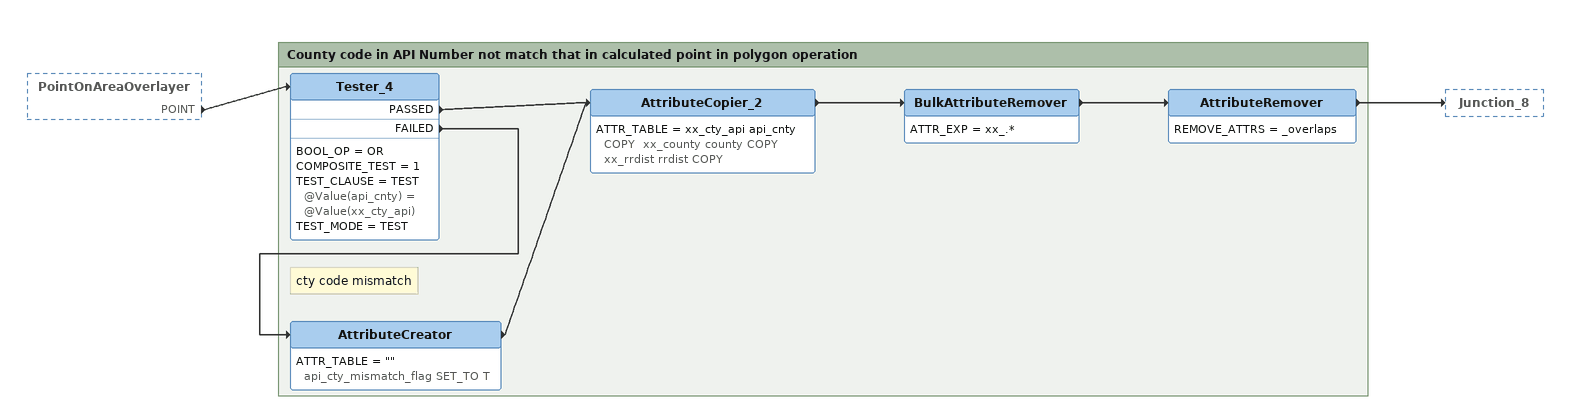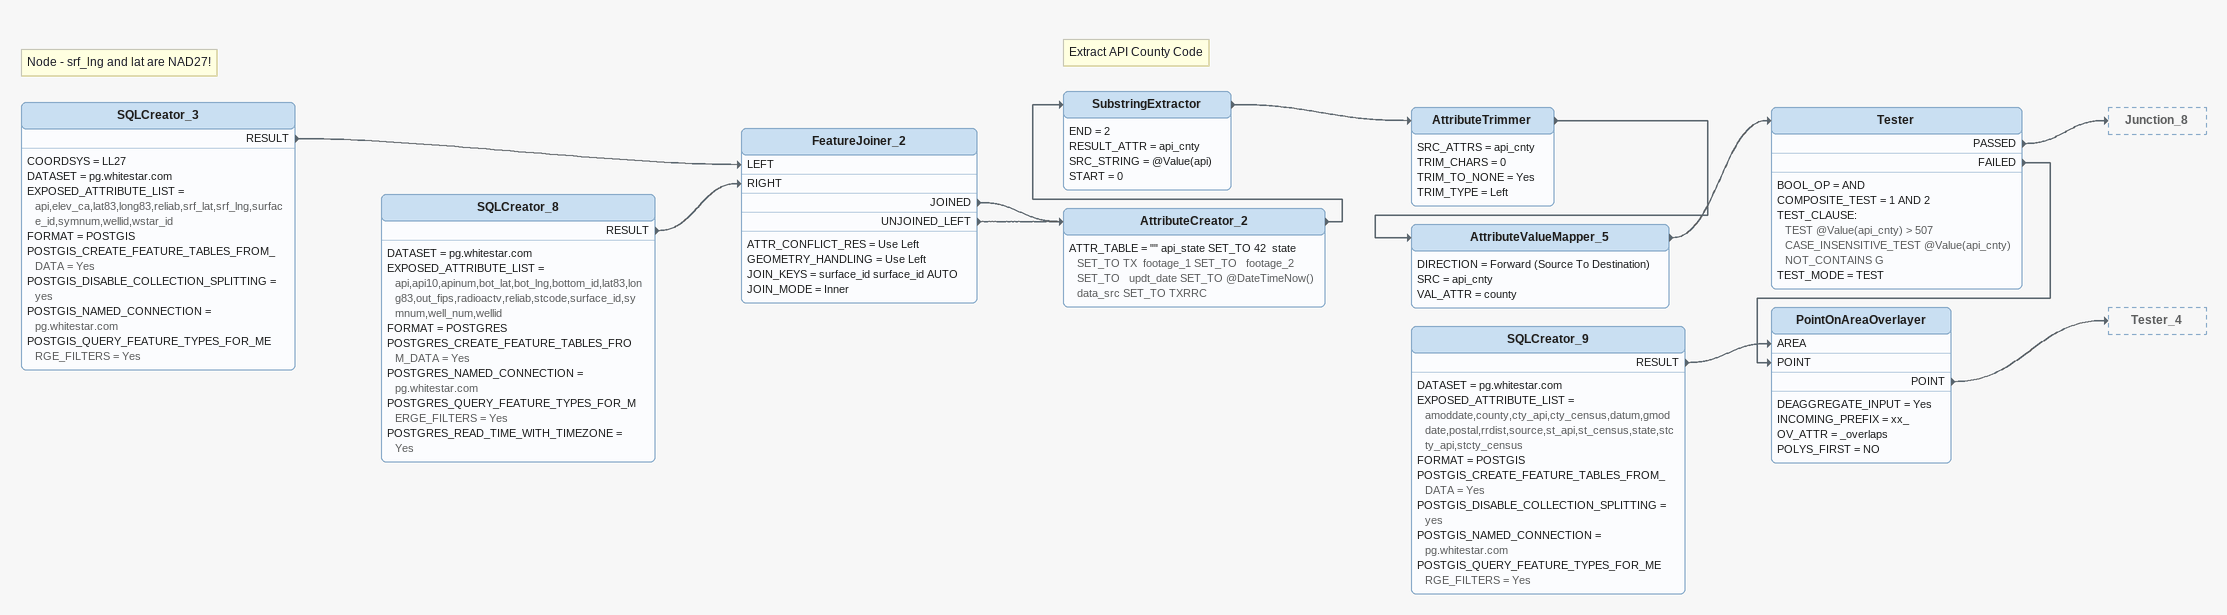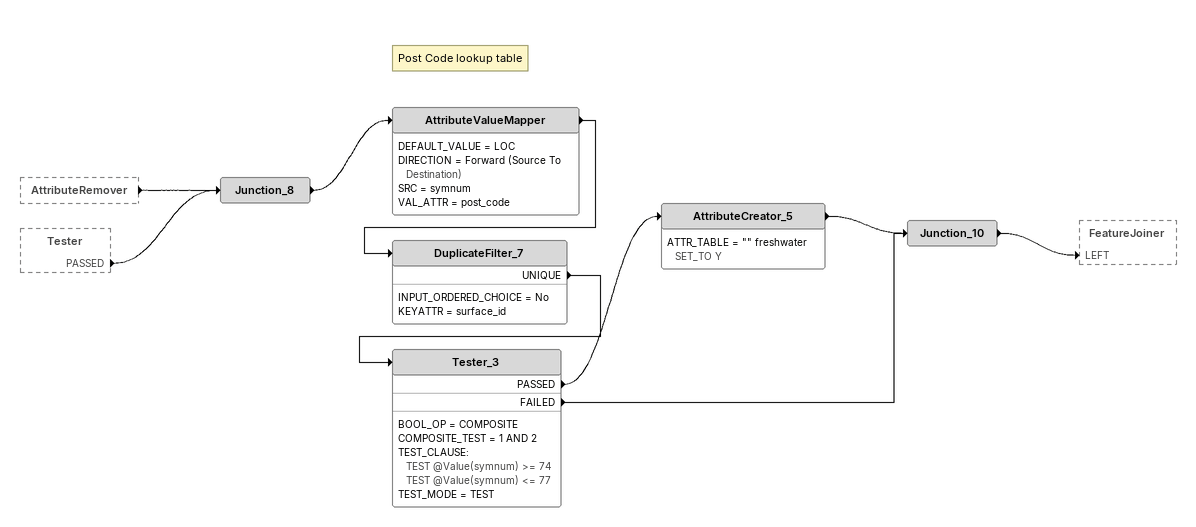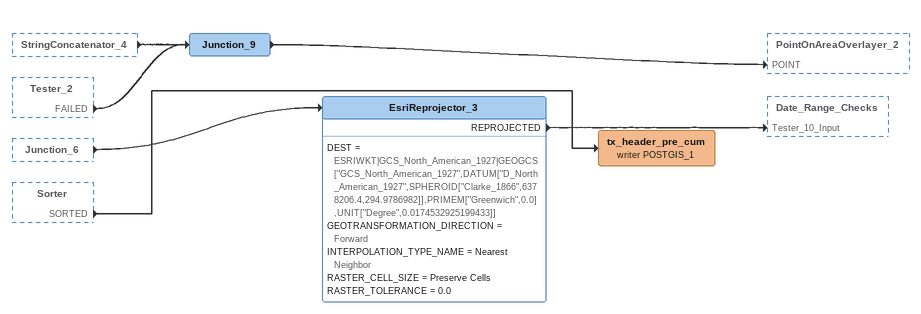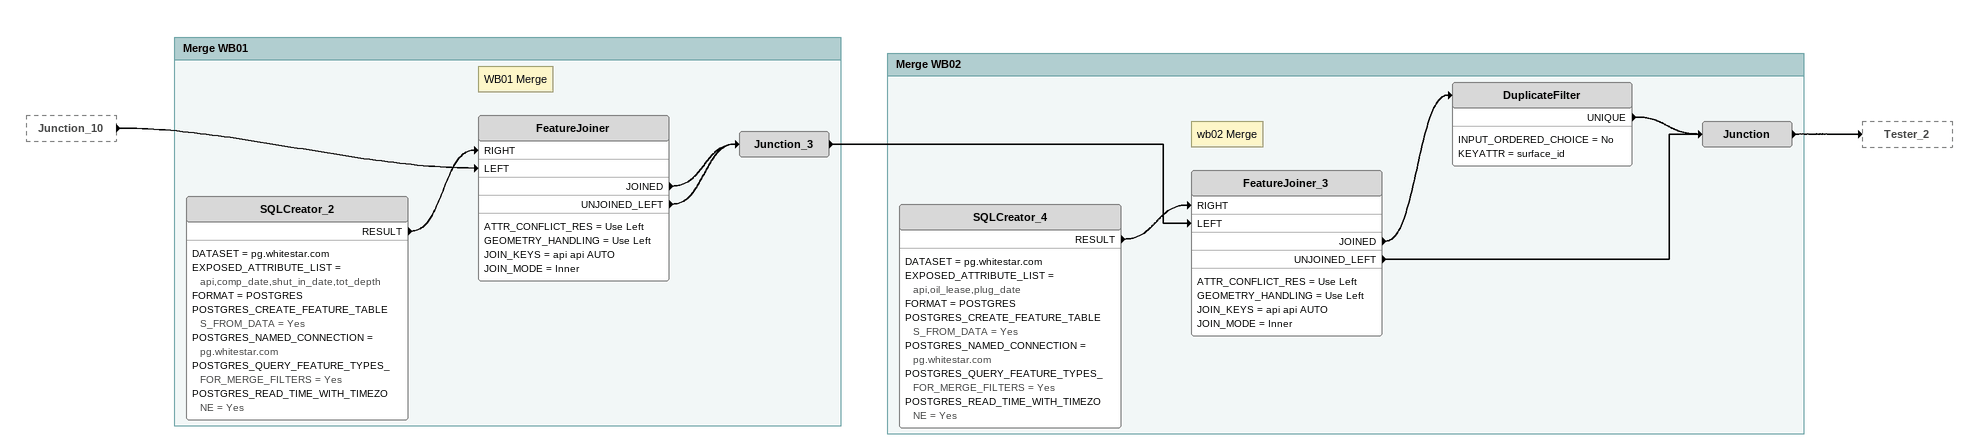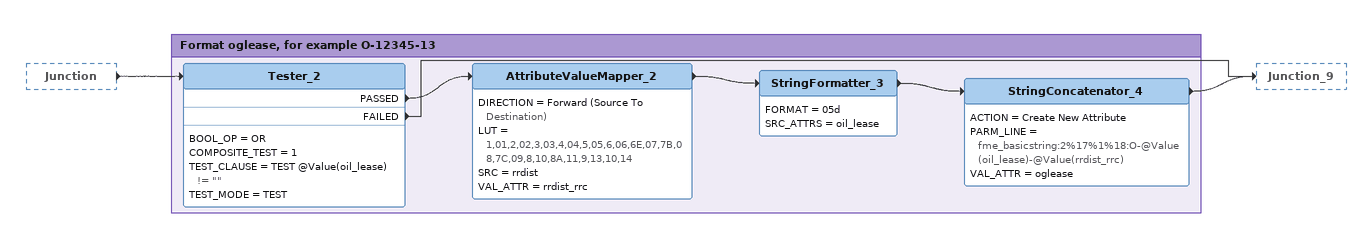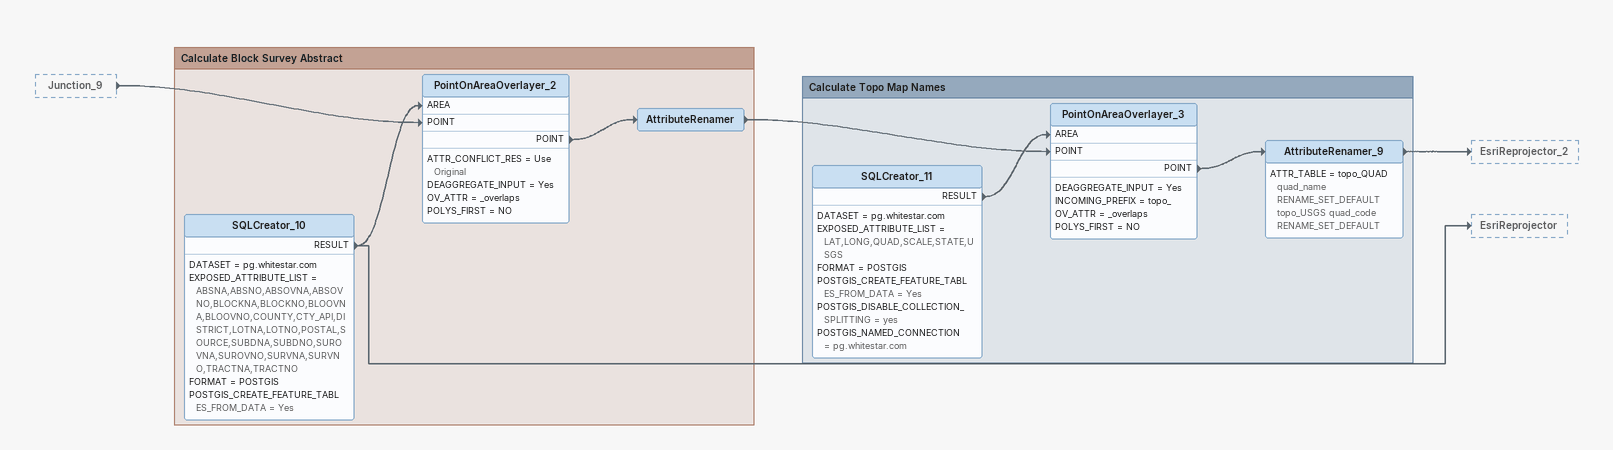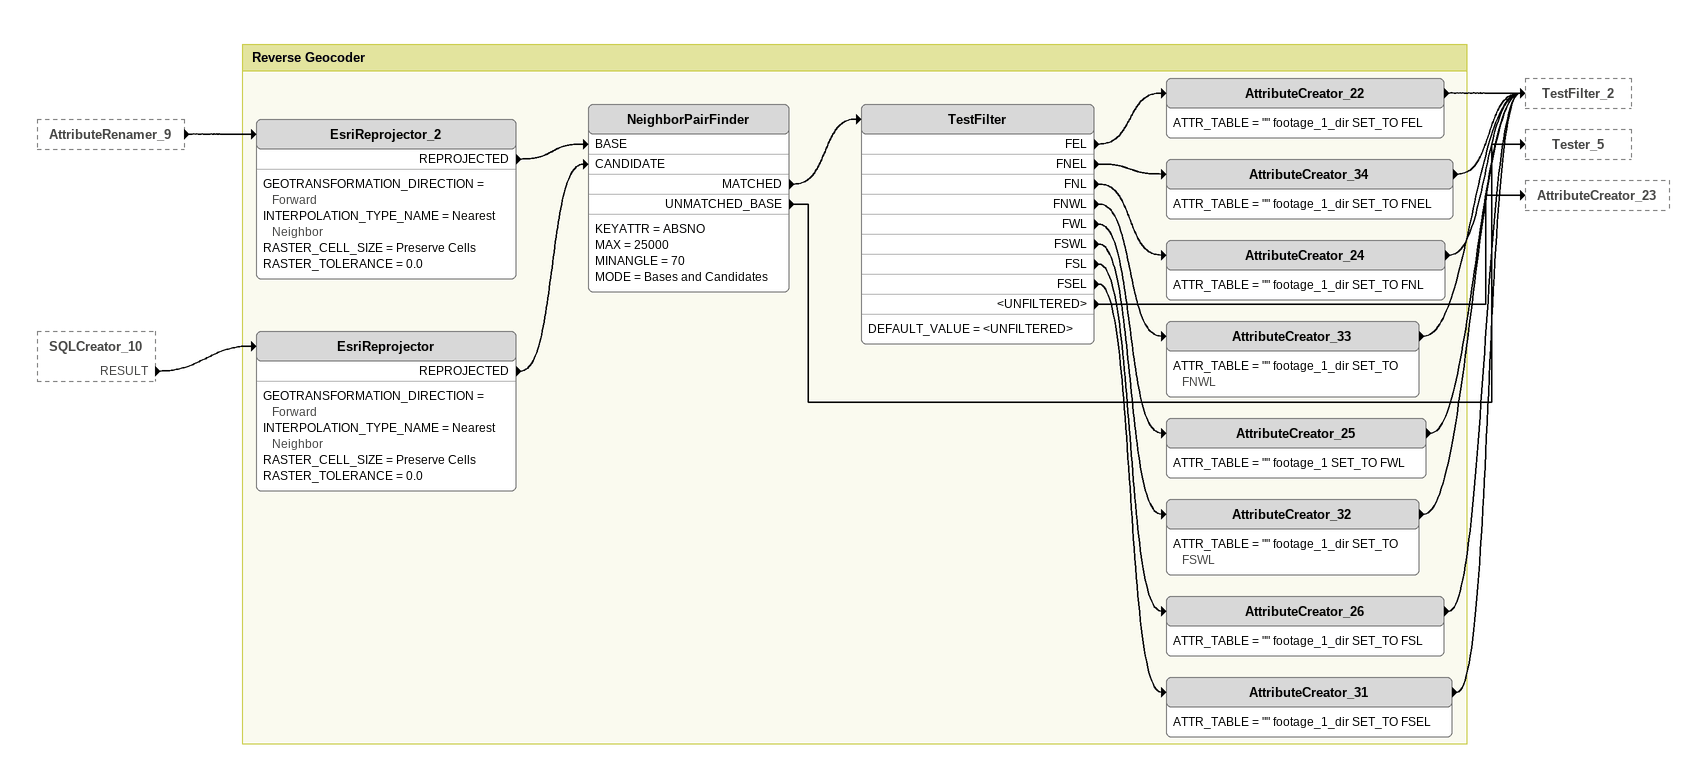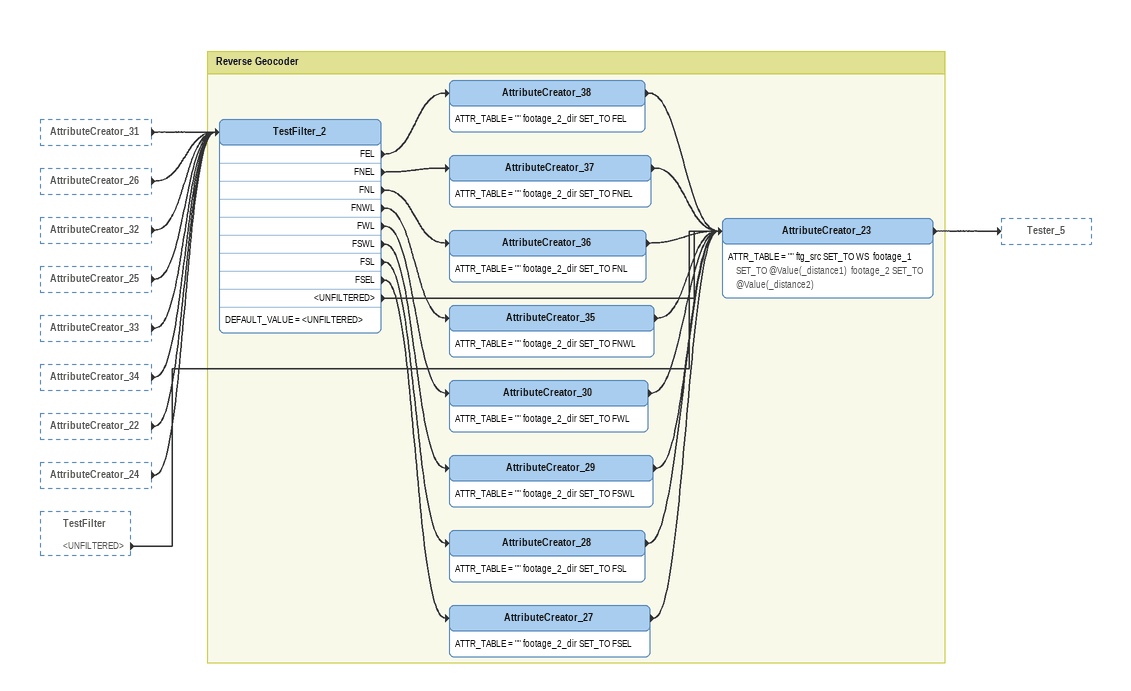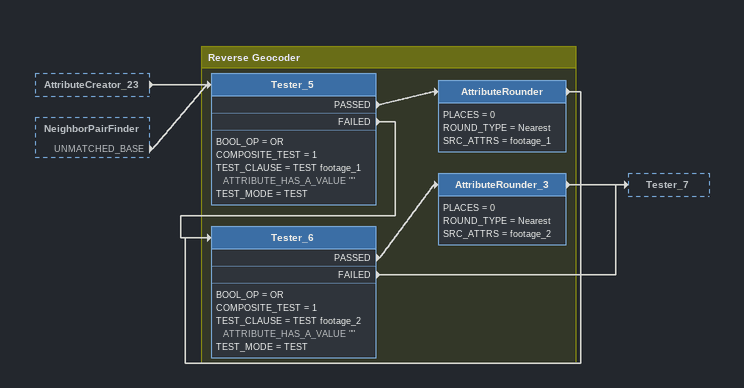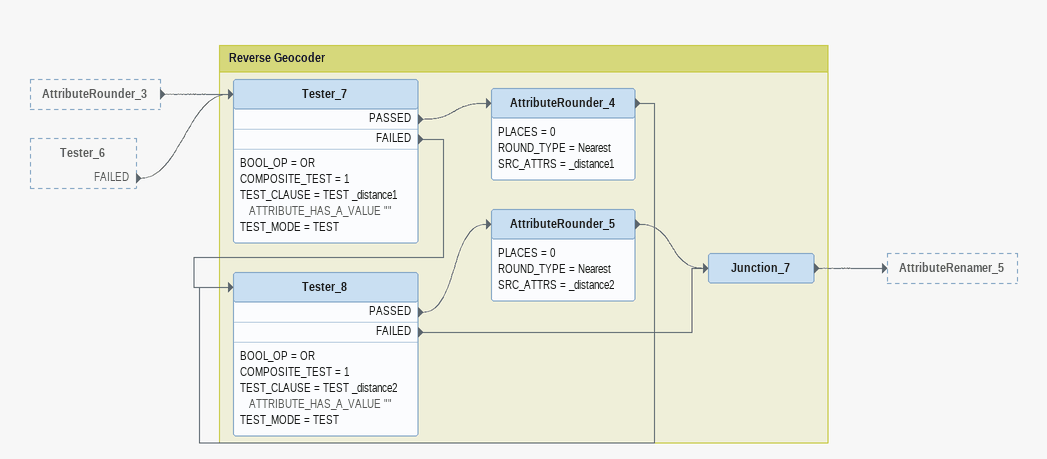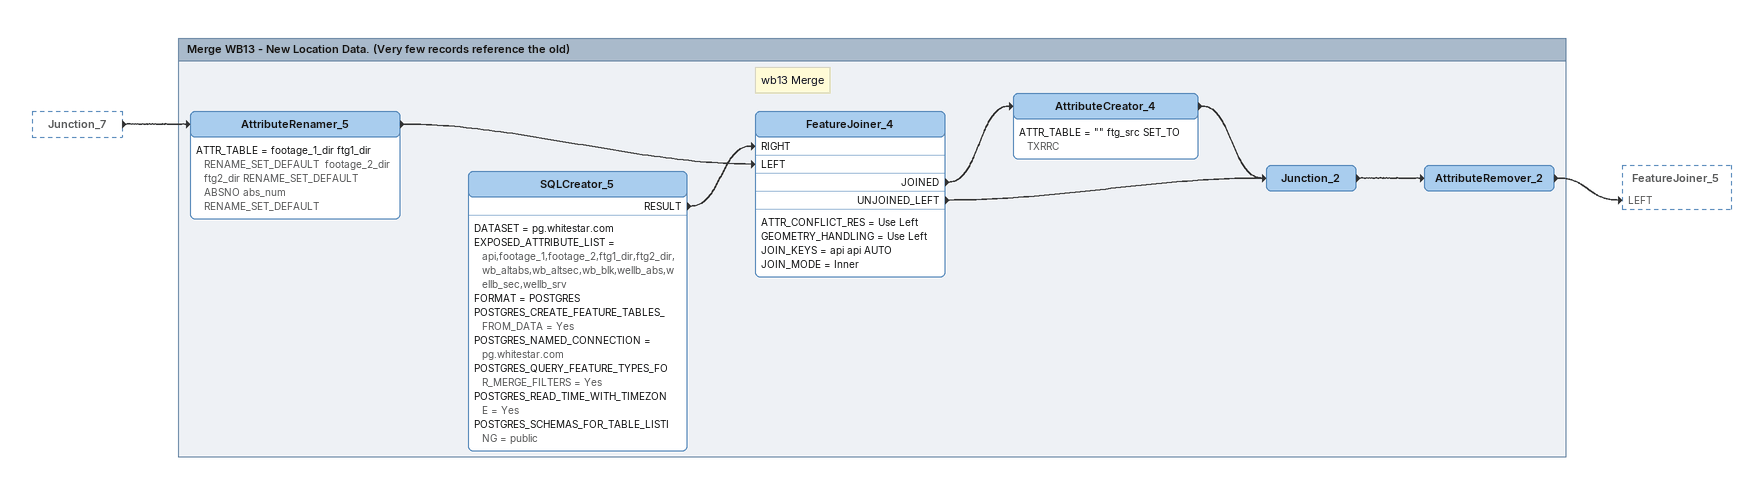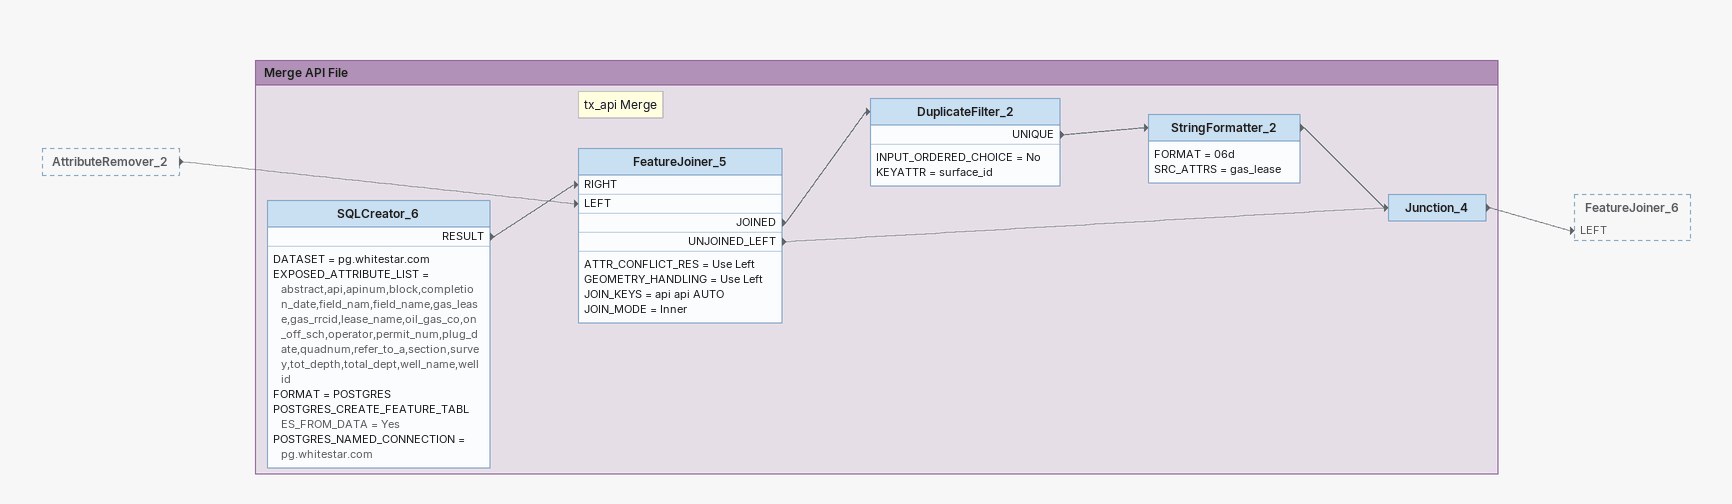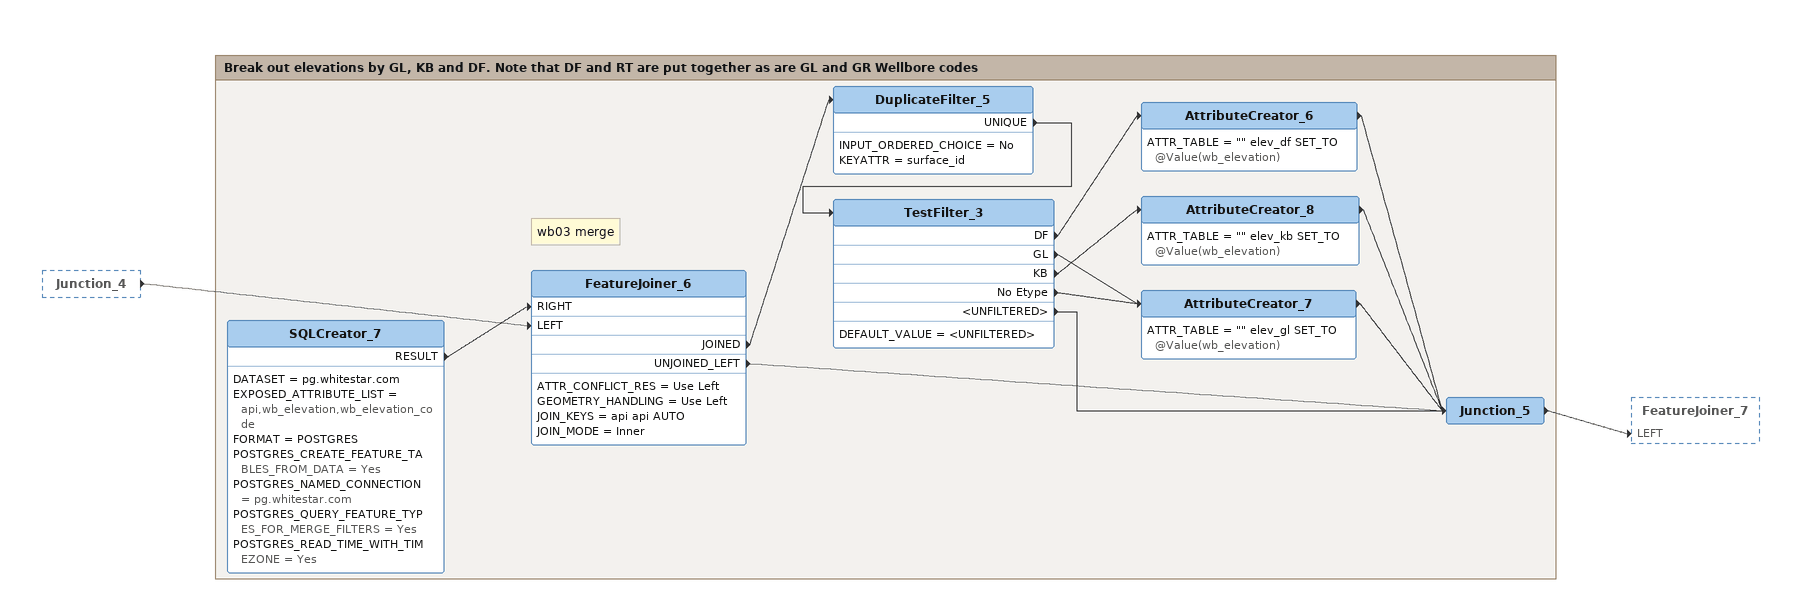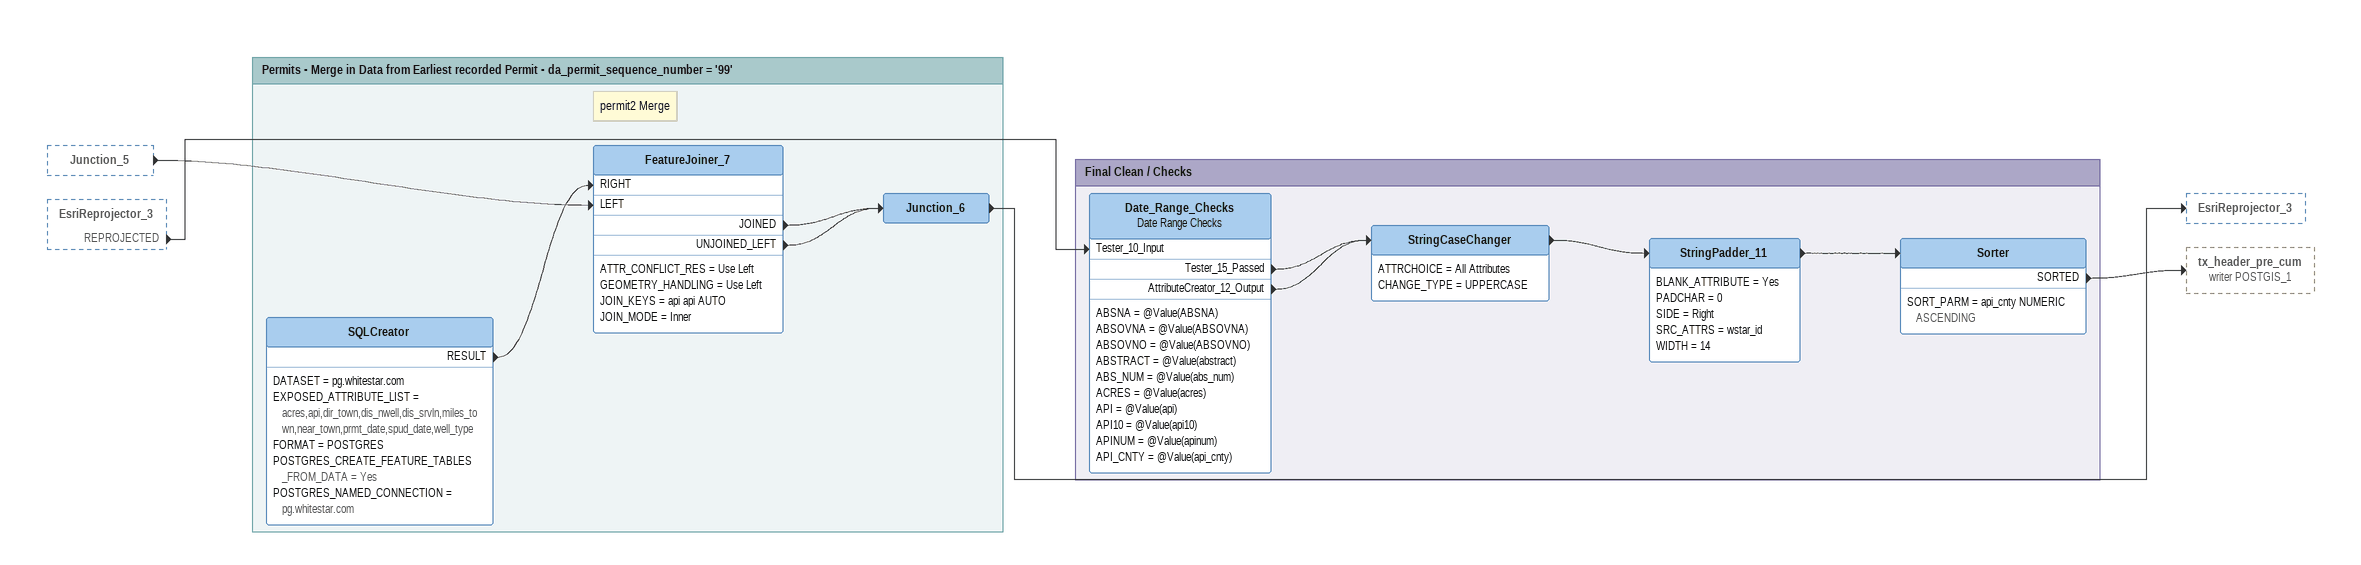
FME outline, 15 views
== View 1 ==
PointOnAreaOverlayer [outside]
    POINT -> Tester_4

Bookmark: County code in API Number not match that in calculated point in polygon operation
Tester_4
    BOOL_OP = OR
    COMPOSITE_TEST = 1
    TEST_CLAUSE = TEST @Value(api_cnty) = @Value(xx_cty_api)
    TEST_MODE = TEST
    PASSED -> AttributeCopier_2
    FAILED -> AttributeCreator
Note: cty code mismatch
AttributeCreator
    ATTR_TABLE = "" api_cty_mismatch_flag SET_TO T
    -> AttributeCopier_2
AttributeCopier_2
    ATTR_TABLE = xx_cty_api api_cnty COPY  xx_county county COPY  xx_rrdist rrdist COPY
    -> BulkAttributeRemover
BulkAttributeRemover
    ATTR_EXP = xx_.*
    -> AttributeRemover
AttributeRemover
    REMOVE_ATTRS = _overlaps
    -> Junction_8

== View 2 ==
Note: Node - srf_lng and lat are NAD27!
SQLCreator_3
    COORDSYS = LL27
    DATASET = pg.whitestar.com
    EXPOSED_ATTRIBUTE_LIST = api,elev_ca,lat83,long83,reliab,srf_lat,srf_lng,surface_id,symnum,wellid,wstar_id
    FORMAT = POSTGIS
    POSTGIS_CREATE_FEATURE_TABLES_FROM_DATA = Yes
    POSTGIS_DISABLE_COLLECTION_SPLITTING = yes
    POSTGIS_NAMED_CONNECTION = pg.whitestar.com
    POSTGIS_QUERY_FEATURE_TYPES_FOR_MERGE_FILTERS = Yes
    RESULT -> FeatureJoiner_2 [LEFT]
SQLCreator_8
    DATASET = pg.whitestar.com
    EXPOSED_ATTRIBUTE_LIST = api,api10,apinum,bot_lat,bot_lng,bottom_id,lat83,long83,out_fips,radioactv,reliab,stcode,surface_id,symnum,well_num,wellid
    FORMAT = POSTGRES
    POSTGRES_CREATE_FEATURE_TABLES_FROM_DATA = Yes
    POSTGRES_NAMED_CONNECTION = pg.whitestar.com
    POSTGRES_QUERY_FEATURE_TYPES_FOR_MERGE_FILTERS = Yes
    POSTGRES_READ_TIME_WITH_TIMEZONE = Yes
    RESULT -> FeatureJoiner_2 [RIGHT]
FeatureJoiner_2
    ATTR_CONFLICT_RES = Use Left
    GEOMETRY_HANDLING = Use Left
    JOIN_KEYS = surface_id surface_id AUTO
    JOIN_MODE = Inner
    JOINED -> AttributeCreator_2
    UNJOINED_LEFT -> AttributeCreator_2
AttributeCreator_2
    ATTR_TABLE = "" api_state SET_TO 42  state SET_TO TX  footage_1 SET_TO   footage_2 SET_TO   updt_date SET_TO @DateTimeNow()  data_src SET_TO TXRRC
    -> SubstringExtractor
Note: Extract API County Code
SubstringExtractor
    END = 2
    RESULT_ATTR = api_cnty
    SRC_STRING = @Value(api)
    START = 0
    -> AttributeTrimmer
AttributeTrimmer
    SRC_ATTRS = api_cnty
    TRIM_CHARS = 0
    TRIM_TO_NONE = Yes
    TRIM_TYPE = Left
    -> AttributeValueMapper_5
AttributeValueMapper_5
    DIRECTION = Forward (Source To Destination)
    SRC = api_cnty
    VAL_ATTR = county
    -> Tester
Tester
    BOOL_OP = AND
    COMPOSITE_TEST = 1 AND 2
    TEST_CLAUSE:
      TEST @Value(api_cnty) > 507
      CASE_INSENSITIVE_TEST @Value(api_cnty) NOT_CONTAINS G
    TEST_MODE = TEST
    PASSED -> Junction_8
    FAILED -> PointOnAreaOverlayer [POINT]
SQLCreator_9
    DATASET = pg.whitestar.com
    EXPOSED_ATTRIBUTE_LIST = amoddate,county,cty_api,cty_census,datum,gmoddate,postal,rrdist,source,st_api,st_census,state,stcty_api,stcty_census
    FORMAT = POSTGIS
    POSTGIS_CREATE_FEATURE_TABLES_FROM_DATA = Yes
    POSTGIS_DISABLE_COLLECTION_SPLITTING = yes
    POSTGIS_NAMED_CONNECTION = pg.whitestar.com
    POSTGIS_QUERY_FEATURE_TYPES_FOR_MERGE_FILTERS = Yes
    RESULT -> PointOnAreaOverlayer [AREA]
PointOnAreaOverlayer
    DEAGGREGATE_INPUT = Yes
    INCOMING_PREFIX = xx_
    OV_ATTR = _overlaps
    POLYS_FIRST = NO
    POINT -> Tester_4

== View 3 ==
AttributeRemover [outside]
    -> Junction_8
Tester [outside]
    PASSED -> Junction_8
Junction_8
    -> AttributeValueMapper
Note: Post Code lookup table
AttributeValueMapper
    DEFAULT_VALUE = LOC
    DIRECTION = Forward (Source To Destination)
    SRC = symnum
    VAL_ATTR = post_code
    -> DuplicateFilter_7
DuplicateFilter_7
    INPUT_ORDERED_CHOICE = No
    KEYATTR = surface_id
    UNIQUE -> Tester_3
Tester_3
    BOOL_OP = COMPOSITE
    COMPOSITE_TEST = 1 AND 2
    TEST_CLAUSE:
      TEST @Value(symnum) >= 74
      TEST @Value(symnum) <= 77
    TEST_MODE = TEST
    PASSED -> AttributeCreator_5
    FAILED -> Junction_10
AttributeCreator_5
    ATTR_TABLE = "" freshwater SET_TO Y
    -> Junction_10
Junction_10
    -> FeatureJoiner [LEFT]

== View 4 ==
StringConcatenator_4 [outside]
    -> Junction_9
Tester_2 [outside]
    FAILED -> Junction_9
Junction_6 [outside]
    -> EsriReprojector_3
Sorter [outside]
    SORTED -> tx_header_pre_cum (writer POSTGIS_1)
Junction_9
    -> PointOnAreaOverlayer_2 [POINT]
EsriReprojector_3
    DEST = ESRIWKT|GCS_North_American_1927|GEOGCS["GCS_North_American_1927",DATUM["D_North_American_1927",SPHEROID["Clarke_1866",6378206.4,294.9786982]],PRIMEM["Greenwich",0.0],UNIT["Degree",0.0174532925199433]]
    GEOTRANSFORMATION_DIRECTION = Forward
    INTERPOLATION_TYPE_NAME = Nearest Neighbor
    RASTER_CELL_SIZE = Preserve Cells
    RASTER_TOLERANCE = 0.0
    REPROJECTED -> Date_Range_Checks [Tester_10_Input]
tx_header_pre_cum (writer POSTGIS_1)

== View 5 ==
Junction_10 [outside]
    -> FeatureJoiner [LEFT]

Bookmark: Merge WB01
SQLCreator_2
    DATASET = pg.whitestar.com
    EXPOSED_ATTRIBUTE_LIST = api,comp_date,shut_in_date,tot_depth
    FORMAT = POSTGRES
    POSTGRES_CREATE_FEATURE_TABLES_FROM_DATA = Yes
    POSTGRES_NAMED_CONNECTION = pg.whitestar.com
    POSTGRES_QUERY_FEATURE_TYPES_FOR_MERGE_FILTERS = Yes
    POSTGRES_READ_TIME_WITH_TIMEZONE = Yes
    RESULT -> FeatureJoiner [RIGHT]
Note: WB01 Merge
FeatureJoiner
    ATTR_CONFLICT_RES = Use Left
    GEOMETRY_HANDLING = Use Left
    JOIN_KEYS = api api AUTO
    JOIN_MODE = Inner
    JOINED -> Junction_3
    UNJOINED_LEFT -> Junction_3
Junction_3
    -> FeatureJoiner_3 [LEFT]

Bookmark: Merge WB02
SQLCreator_4
    DATASET = pg.whitestar.com
    EXPOSED_ATTRIBUTE_LIST = api,oil_lease,plug_date
    FORMAT = POSTGRES
    POSTGRES_CREATE_FEATURE_TABLES_FROM_DATA = Yes
    POSTGRES_NAMED_CONNECTION = pg.whitestar.com
    POSTGRES_QUERY_FEATURE_TYPES_FOR_MERGE_FILTERS = Yes
    POSTGRES_READ_TIME_WITH_TIMEZONE = Yes
    RESULT -> FeatureJoiner_3 [RIGHT]
Note: wb02 Merge
FeatureJoiner_3
    ATTR_CONFLICT_RES = Use Left
    GEOMETRY_HANDLING = Use Left
    JOIN_KEYS = api api AUTO
    JOIN_MODE = Inner
    JOINED -> DuplicateFilter
    UNJOINED_LEFT -> Junction
DuplicateFilter
    INPUT_ORDERED_CHOICE = No
    KEYATTR = surface_id
    UNIQUE -> Junction
Junction
    -> Tester_2

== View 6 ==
Junction [outside]
    -> Tester_2

Bookmark: Format oglease, for example O-12345-13
Tester_2
    BOOL_OP = OR
    COMPOSITE_TEST = 1
    TEST_CLAUSE = TEST @Value(oil_lease) != ""
    TEST_MODE = TEST
    PASSED -> AttributeValueMapper_2
    FAILED -> Junction_9
AttributeValueMapper_2
    DIRECTION = Forward (Source To Destination)
    LUT = 1,01,2,02,3,03,4,04,5,05,6,06,6E,07,7B,08,7C,09,8,10,8A,11,9,13,10,14
    SRC = rrdist
    VAL_ATTR = rrdist_rrc
    -> StringFormatter_3
StringFormatter_3
    FORMAT = 05d
    SRC_ATTRS = oil_lease
    -> StringConcatenator_4
StringConcatenator_4
    ACTION = Create New Attribute
    PARM_LINE = fme_basicstring:2%17%1%18:O-@Value(oil_lease)-@Value(rrdist_rrc)
    VAL_ATTR = oglease
    -> Junction_9

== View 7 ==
Junction_9 [outside]
    -> PointOnAreaOverlayer_2 [POINT]

Bookmark: Calculate Block Survey Abstract
SQLCreator_10
    DATASET = pg.whitestar.com
    EXPOSED_ATTRIBUTE_LIST = ABSNA,ABSNO,ABSOVNA,ABSOVNO,BLOCKNA,BLOCKNO,BLOOVNA,BLOOVNO,COUNTY,CTY_API,DISTRICT,LOTNA,LOTNO,POSTAL,SOURCE,SUBDNA,SUBDNO,SUROVNA,SUROVNO,SURVNA,SURVNO,TRACTNA,TRACTNO
    FORMAT = POSTGIS
    POSTGIS_CREATE_FEATURE_TABLES_FROM_DATA = Yes
    RESULT -> PointOnAreaOverlayer_2 [AREA]
    RESULT -> EsriReprojector
PointOnAreaOverlayer_2
    ATTR_CONFLICT_RES = Use Original
    DEAGGREGATE_INPUT = Yes
    OV_ATTR = _overlaps
    POLYS_FIRST = NO
    POINT -> AttributeRenamer
AttributeRenamer
    -> PointOnAreaOverlayer_3 [POINT]

Bookmark: Calculate Topo Map Names
SQLCreator_11
    DATASET = pg.whitestar.com
    EXPOSED_ATTRIBUTE_LIST = LAT,LONG,QUAD,SCALE,STATE,USGS
    FORMAT = POSTGIS
    POSTGIS_CREATE_FEATURE_TABLES_FROM_DATA = Yes
    POSTGIS_DISABLE_COLLECTION_SPLITTING = yes
    POSTGIS_NAMED_CONNECTION = pg.whitestar.com
    RESULT -> PointOnAreaOverlayer_3 [AREA]
PointOnAreaOverlayer_3
    DEAGGREGATE_INPUT = Yes
    INCOMING_PREFIX = topo_
    OV_ATTR = _overlaps
    POLYS_FIRST = NO
    POINT -> AttributeRenamer_9
AttributeRenamer_9
    ATTR_TABLE = topo_QUAD quad_name RENAME_SET_DEFAULT  topo_USGS quad_code RENAME_SET_DEFAULT
    -> EsriReprojector_2

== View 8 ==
AttributeRenamer_9 [outside]
    -> EsriReprojector_2
SQLCreator_10 [outside]
    RESULT -> EsriReprojector

Bookmark: Reverse Geocoder
EsriReprojector
    GEOTRANSFORMATION_DIRECTION = Forward
    INTERPOLATION_TYPE_NAME = Nearest Neighbor
    RASTER_CELL_SIZE = Preserve Cells
    RASTER_TOLERANCE = 0.0
    REPROJECTED -> NeighborPairFinder [CANDIDATE]
EsriReprojector_2
    GEOTRANSFORMATION_DIRECTION = Forward
    INTERPOLATION_TYPE_NAME = Nearest Neighbor
    RASTER_CELL_SIZE = Preserve Cells
    RASTER_TOLERANCE = 0.0
    REPROJECTED -> NeighborPairFinder [BASE]
NeighborPairFinder
    KEYATTR = ABSNO
    MAX = 25000
    MINANGLE = 70
    MODE = Bases and Candidates
    MATCHED -> TestFilter
    UNMATCHED_BASE -> Tester_5
TestFilter
    DEFAULT_VALUE = <UNFILTERED>
    FEL -> AttributeCreator_22
    FNEL -> AttributeCreator_34
    FNL -> AttributeCreator_24
    FNWL -> AttributeCreator_33
    FWL -> AttributeCreator_25
    FSWL -> AttributeCreator_32
    FSL -> AttributeCreator_26
    FSEL -> AttributeCreator_31
    <UNFILTERED> -> AttributeCreator_23
AttributeCreator_22
    ATTR_TABLE = "" footage_1_dir SET_TO FEL
    -> TestFilter_2
AttributeCreator_34
    ATTR_TABLE = "" footage_1_dir SET_TO FNEL
    -> TestFilter_2
AttributeCreator_24
    ATTR_TABLE = "" footage_1_dir SET_TO FNL
    -> TestFilter_2
AttributeCreator_33
    ATTR_TABLE = "" footage_1_dir SET_TO FNWL
    -> TestFilter_2
AttributeCreator_25
    ATTR_TABLE = "" footage_1 SET_TO FWL
    -> TestFilter_2
AttributeCreator_32
    ATTR_TABLE = "" footage_1_dir SET_TO FSWL
    -> TestFilter_2
AttributeCreator_26
    ATTR_TABLE = "" footage_1_dir SET_TO FSL
    -> TestFilter_2
AttributeCreator_31
    ATTR_TABLE = "" footage_1_dir SET_TO FSEL
    -> TestFilter_2

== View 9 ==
AttributeCreator_31 [outside]
    -> TestFilter_2
AttributeCreator_26 [outside]
    -> TestFilter_2
AttributeCreator_32 [outside]
    -> TestFilter_2
AttributeCreator_25 [outside]
    -> TestFilter_2
AttributeCreator_33 [outside]
    -> TestFilter_2
AttributeCreator_34 [outside]
    -> TestFilter_2
AttributeCreator_22 [outside]
    -> TestFilter_2
AttributeCreator_24 [outside]
    -> TestFilter_2
TestFilter [outside]
    <UNFILTERED> -> AttributeCreator_23

Bookmark: Reverse Geocoder
TestFilter_2
    DEFAULT_VALUE = <UNFILTERED>
    FEL -> AttributeCreator_38
    FNEL -> AttributeCreator_37
    FNL -> AttributeCreator_36
    FNWL -> AttributeCreator_35
    FWL -> AttributeCreator_30
    FSWL -> AttributeCreator_29
    FSL -> AttributeCreator_28
    FSEL -> AttributeCreator_27
    <UNFILTERED> -> AttributeCreator_23
AttributeCreator_38
    ATTR_TABLE = "" footage_2_dir SET_TO FEL
    -> AttributeCreator_23
AttributeCreator_37
    ATTR_TABLE = "" footage_2_dir SET_TO FNEL
    -> AttributeCreator_23
AttributeCreator_36
    ATTR_TABLE = "" footage_2_dir SET_TO FNL
    -> AttributeCreator_23
AttributeCreator_35
    ATTR_TABLE = "" footage_2_dir SET_TO FNWL
    -> AttributeCreator_23
AttributeCreator_30
    ATTR_TABLE = "" footage_2_dir SET_TO FWL
    -> AttributeCreator_23
AttributeCreator_29
    ATTR_TABLE = "" footage_2_dir SET_TO FSWL
    -> AttributeCreator_23
AttributeCreator_28
    ATTR_TABLE = "" footage_2_dir SET_TO FSL
    -> AttributeCreator_23
AttributeCreator_27
    ATTR_TABLE = "" footage_2_dir SET_TO FSEL
    -> AttributeCreator_23
AttributeCreator_23
    ATTR_TABLE = "" ftg_src SET_TO WS  footage_1 SET_TO @Value(_distance1)  footage_2 SET_TO @Value(_distance2)
    -> Tester_5

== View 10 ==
AttributeCreator_23 [outside]
    -> Tester_5
NeighborPairFinder [outside]
    UNMATCHED_BASE -> Tester_5

Bookmark: Reverse Geocoder
Tester_5
    BOOL_OP = OR
    COMPOSITE_TEST = 1
    TEST_CLAUSE = TEST footage_1 ATTRIBUTE_HAS_A_VALUE ""
    TEST_MODE = TEST
    PASSED -> AttributeRounder
    FAILED -> Tester_6
AttributeRounder
    PLACES = 0
    ROUND_TYPE = Nearest
    SRC_ATTRS = footage_1
    -> Tester_6
Tester_6
    BOOL_OP = OR
    COMPOSITE_TEST = 1
    TEST_CLAUSE = TEST footage_2 ATTRIBUTE_HAS_A_VALUE ""
    TEST_MODE = TEST
    PASSED -> AttributeRounder_3
    FAILED -> Tester_7
AttributeRounder_3
    PLACES = 0
    ROUND_TYPE = Nearest
    SRC_ATTRS = footage_2
    -> Tester_7

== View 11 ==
AttributeRounder_3 [outside]
    -> Tester_7
Tester_6 [outside]
    FAILED -> Tester_7

Bookmark: Reverse Geocoder
Tester_7
    BOOL_OP = OR
    COMPOSITE_TEST = 1
    TEST_CLAUSE = TEST _distance1 ATTRIBUTE_HAS_A_VALUE ""
    TEST_MODE = TEST
    PASSED -> AttributeRounder_4
    FAILED -> Tester_8
AttributeRounder_4
    PLACES = 0
    ROUND_TYPE = Nearest
    SRC_ATTRS = _distance1
    -> Tester_8
Tester_8
    BOOL_OP = OR
    COMPOSITE_TEST = 1
    TEST_CLAUSE = TEST _distance2 ATTRIBUTE_HAS_A_VALUE ""
    TEST_MODE = TEST
    PASSED -> AttributeRounder_5
    FAILED -> Junction_7
AttributeRounder_5
    PLACES = 0
    ROUND_TYPE = Nearest
    SRC_ATTRS = _distance2
    -> Junction_7
Junction_7
    -> AttributeRenamer_5

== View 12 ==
Junction_7 [outside]
    -> AttributeRenamer_5

Bookmark: Merge WB13 - New Location Data. (Very few records reference the old)
AttributeRenamer_5
    ATTR_TABLE = footage_1_dir ftg1_dir RENAME_SET_DEFAULT  footage_2_dir ftg2_dir RENAME_SET_DEFAULT  ABSNO abs_num RENAME_SET_DEFAULT
    -> FeatureJoiner_4 [LEFT]
SQLCreator_5
    DATASET = pg.whitestar.com
    EXPOSED_ATTRIBUTE_LIST = api,footage_1,footage_2,ftg1_dir,ftg2_dir,wb_altabs,wb_altsec,wb_blk,wellb_abs,wellb_sec,wellb_srv
    FORMAT = POSTGRES
    POSTGRES_CREATE_FEATURE_TABLES_FROM_DATA = Yes
    POSTGRES_NAMED_CONNECTION = pg.whitestar.com
    POSTGRES_QUERY_FEATURE_TYPES_FOR_MERGE_FILTERS = Yes
    POSTGRES_READ_TIME_WITH_TIMEZONE = Yes
    POSTGRES_SCHEMAS_FOR_TABLE_LISTING = public
    RESULT -> FeatureJoiner_4 [RIGHT]
Note: wb13 Merge
FeatureJoiner_4
    ATTR_CONFLICT_RES = Use Left
    GEOMETRY_HANDLING = Use Left
    JOIN_KEYS = api api AUTO
    JOIN_MODE = Inner
    JOINED -> AttributeCreator_4
    UNJOINED_LEFT -> Junction_2
AttributeCreator_4
    ATTR_TABLE = "" ftg_src SET_TO TXRRC
    -> Junction_2
Junction_2
    -> AttributeRemover_2
AttributeRemover_2
    -> FeatureJoiner_5 [LEFT]

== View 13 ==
AttributeRemover_2 [outside]
    -> FeatureJoiner_5 [LEFT]

Bookmark: Merge API File
SQLCreator_6
    DATASET = pg.whitestar.com
    EXPOSED_ATTRIBUTE_LIST = abstract,api,apinum,block,completion_date,field_nam,field_name,gas_lease,gas_rrcid,lease_name,oil_gas_co,on_off_sch,operator,permit_num,plug_date,quadnum,refer_to_a,section,survey,tot_depth,total_dept,well_name,wellid
    FORMAT = POSTGRES
    POSTGRES_CREATE_FEATURE_TABLES_FROM_DATA = Yes
    POSTGRES_NAMED_CONNECTION = pg.whitestar.com
    RESULT -> FeatureJoiner_5 [RIGHT]
Note: tx_api Merge
FeatureJoiner_5
    ATTR_CONFLICT_RES = Use Left
    GEOMETRY_HANDLING = Use Left
    JOIN_KEYS = api api AUTO
    JOIN_MODE = Inner
    JOINED -> DuplicateFilter_2
    UNJOINED_LEFT -> Junction_4
DuplicateFilter_2
    INPUT_ORDERED_CHOICE = No
    KEYATTR = surface_id
    UNIQUE -> StringFormatter_2
StringFormatter_2
    FORMAT = 06d
    SRC_ATTRS = gas_lease
    -> Junction_4
Junction_4
    -> FeatureJoiner_6 [LEFT]

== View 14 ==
Junction_4 [outside]
    -> FeatureJoiner_6 [LEFT]

Bookmark: Break out elevations by GL, KB and DF. Note that DF and RT are put together as are GL and GR Wellbore codes
SQLCreator_7
    DATASET = pg.whitestar.com
    EXPOSED_ATTRIBUTE_LIST = api,wb_elevation,wb_elevation_code
    FORMAT = POSTGRES
    POSTGRES_CREATE_FEATURE_TABLES_FROM_DATA = Yes
    POSTGRES_NAMED_CONNECTION = pg.whitestar.com
    POSTGRES_QUERY_FEATURE_TYPES_FOR_MERGE_FILTERS = Yes
    POSTGRES_READ_TIME_WITH_TIMEZONE = Yes
    RESULT -> FeatureJoiner_6 [RIGHT]
Note: wb03 merge
FeatureJoiner_6
    ATTR_CONFLICT_RES = Use Left
    GEOMETRY_HANDLING = Use Left
    JOIN_KEYS = api api AUTO
    JOIN_MODE = Inner
    JOINED -> DuplicateFilter_5
    UNJOINED_LEFT -> Junction_5
DuplicateFilter_5
    INPUT_ORDERED_CHOICE = No
    KEYATTR = surface_id
    UNIQUE -> TestFilter_3
TestFilter_3
    DEFAULT_VALUE = <UNFILTERED>
    DF -> AttributeCreator_6
    GL -> AttributeCreator_7
    KB -> AttributeCreator_8
    No Etype -> AttributeCreator_7
    <UNFILTERED> -> Junction_5
AttributeCreator_6
    ATTR_TABLE = "" elev_df SET_TO @Value(wb_elevation)
    -> Junction_5
AttributeCreator_8
    ATTR_TABLE = "" elev_kb SET_TO @Value(wb_elevation)
    -> Junction_5
AttributeCreator_7
    ATTR_TABLE = "" elev_gl SET_TO @Value(wb_elevation)
    -> Junction_5
Junction_5
    -> FeatureJoiner_7 [LEFT]

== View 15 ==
Junction_5 [outside]
    -> FeatureJoiner_7 [LEFT]
EsriReprojector_3 [outside]
    REPROJECTED -> Date_Range_Checks [Tester_10_Input]

Bookmark: Permits - Merge in Data from Earliest recorded Permit - da_permit_sequence_number = '99'
SQLCreator
    DATASET = pg.whitestar.com
    EXPOSED_ATTRIBUTE_LIST = acres,api,dir_town,dis_nwell,dis_srvln,miles_town,near_town,prmt_date,spud_date,well_type
    FORMAT = POSTGRES
    POSTGRES_CREATE_FEATURE_TABLES_FROM_DATA = Yes
    POSTGRES_NAMED_CONNECTION = pg.whitestar.com
    RESULT -> FeatureJoiner_7 [RIGHT]
Note: permit2 Merge
FeatureJoiner_7
    ATTR_CONFLICT_RES = Use Left
    GEOMETRY_HANDLING = Use Left
    JOIN_KEYS = api api AUTO
    JOIN_MODE = Inner
    JOINED -> Junction_6
    UNJOINED_LEFT -> Junction_6
Junction_6
    -> EsriReprojector_3

Bookmark: Final Clean / Checks
Date_Range_Checks: Date Range Checks
    ABSNA = @Value(ABSNA)
    ABSOVNA = @Value(ABSOVNA)
    ABSOVNO = @Value(ABSOVNO)
    ABSTRACT = @Value(abstract)
    ABS_NUM = @Value(abs_num)
    ACRES = @Value(acres)
    API = @Value(api)
    API10 = @Value(api10)
    APINUM = @Value(apinum)
    API_CNTY = @Value(api_cnty)
    Tester_15_Passed -> StringCaseChanger
    AttributeCreator_12_Output -> StringCaseChanger
StringCaseChanger
    ATTRCHOICE = All Attributes
    CHANGE_TYPE = UPPERCASE
    -> StringPadder_11
StringPadder_11
    BLANK_ATTRIBUTE = Yes
    PADCHAR = 0
    SIDE = Right
    SRC_ATTRS = wstar_id
    WIDTH = 14
    -> Sorter
Sorter
    SORT_PARM = api_cnty NUMERIC ASCENDING
    SORTED -> tx_header_pre_cum (writer POSTGIS_1)
